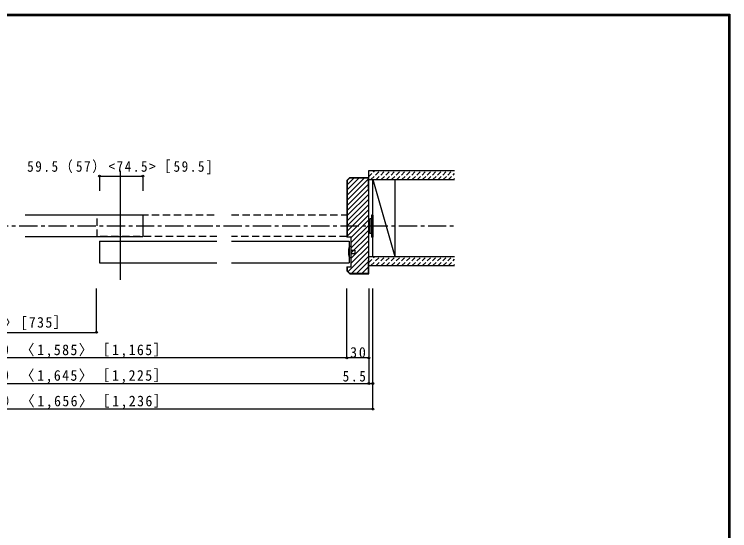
# Model space of a CAD drawing. Units: millimetres at full size, sheet at 1:5; details may follow other scales. Extents: x -973 to 977, y -718 to 696.
# Drawn here: x -3 to 977, y -11 to 696 of the extents above; entities that cross this region are included whole.
import ezdxf

# ---------------------------------------------------------------- set-up
doc = ezdxf.new("R2010")
doc.units = ezdxf.units.MM
doc.header["$LTSCALE"] = 5
doc.header["$PDMODE"] = 32
doc.header["$PDSIZE"] = 2.5
for name, pattern in [('CHAIN1', [8, 5, -1, 1, -1]), ('DASHED1', [1.8, 1.2, -0.6]), ('DASHED2', [3, 2, -1])]:
    doc.linetypes.add(name, pattern=pattern)
for name, color, linetype in [('0-1_通り芯', 4, 'CHAIN1'), ('0-3_仕上げ', 2, 'Continuous'), ('0-4_枠', 3, 'Continuous'), ('0-6_扉', 6, 'Continuous'), ('0-7_金物', 7, 'Continuous'), ('0-A_文字', 7, 'Continuous'), ('0-B_寸法', 7, 'Continuous'), ('0-C_ハッチ', 4, 'DASHED1'), ('F-1_枠', 6, 'Continuous')]:
    doc.layers.add(name, color=color, linetype=linetype)
doc.styles.add('ＭＳ ゴシック', font='')
doc.styles.get('ＭＳ ゴシック').set_extended_font_data('MS Gothic')

msp = doc.modelspace()

# ---------------------------------------------------------------- linework, layer by layer
at = {"layer": '0-1_通り芯'}
msp.add_line((-596.538, 406.5), (599.844, 406.5), dxfattribs=at)
at = {"layer": '0-3_仕上げ'}
for p, q in [((482.344, 482), (599.844, 482)), ((482.344, 469.5), (599.844, 469.5)), ((482.344, 364.5), (599.844, 364.5)), ((482.344, 352), (599.844, 352))]:
    msp.add_line(p, q, dxfattribs=at)
at = {"layer": '0-3_仕上げ', "color": 7}
msp.add_line((517.844, 469.5), (517.844, 364.5), dxfattribs=at)
at = {"layer": '0-4_枠'}
for p, q in [((142.344, 332.5), (142.344, 481.5)), ((482.344, 340.5), (482.344, 482)), ((456.344, 472.5), (452.344, 468.5)), ((456.551, 472), (452.844, 468.293)), ((456.344, 472.5), (482.344, 472.5)), ((456.551, 472), (481.844, 472)), ((481.844, 457.5), (481.844, 472)), ((452.344, 468.5), (452.344, 391)), ((452.844, 468.293), (452.844, 391)), ((481.844, 457.5), (482.344, 457.5)), ((458.344, 391), (452.344, 391)), ((458.344, 350), (458.344, 391)), ((452.344, 350), (452.344, 344.5)), ((452.344, 350), (458.344, 350)), ((456.344, 340.5), (452.344, 344.5)), ((452.844, 350), (452.844, 344.707)), ((456.551, 341), (452.844, 344.707)), ((456.344, 340.5), (482.344, 340.5)), ((481.844, 341), (456.551, 341))]:
    msp.add_line(p, q, dxfattribs=at)
msp.add_lwpolyline([(481.844, 341), (481.844, 359.5), (482.344, 359.5)], dxfattribs=at)
at = {"layer": '0-6_扉'}
for p, q in [((11.844, 421.5), (172.844, 421.5)), ((172.844, 421.5), (172.844, 391.5)), ((11.844, 391.5), (172.844, 391.5)), ((113.344, 385.5), (113.344, 355.5)), ((113.344, 385.5), (274.344, 385.5)), ((113.344, 355.5), (274.344, 355.5)), ((294.344, 355.5), (455.344, 355.5))]:
    msp.add_line(p, q, dxfattribs=at)
at = {"layer": '0-6_扉', "color": 2, "linetype": 'DASHED2'}
for p, q in [((110.344, 391.5), (110.344, 421.5)), ((110.344, 421.5), (274.344, 421.5)), ((294.344, 421.5), (452.344, 421.5)), ((452.344, 421.5), (452.344, 391.5)), ((274.344, 391.5), (110.344, 391.5)), ((452.344, 391.5), (294.344, 391.5))]:
    msp.add_line(p, q, dxfattribs=at)
at = {"layer": '0-6_扉'}
msp.add_lwpolyline([(294.344, 385.5), (455.344, 385.5), (455.344, 355.5)], dxfattribs=at)
at = {"layer": '0-7_金物'}
for p, q in [((482.344, 397.5), (482.344, 415.5)), ((483.844, 415), (482.344, 415)), ((483.844, 416), (483.844, 396)), ((485.844, 416), (483.844, 416)), ((487.844, 421), (485.844, 421)), ((485.844, 421), (485.844, 391)), ((487.844, 421), (487.844, 391)), ((482.344, 397), (483.844, 397)), ((485.844, 396), (483.844, 396)), ((487.844, 391), (485.844, 391)), ((458.344, 378), (455.344, 378)), ((458.344, 363), (458.344, 378)), ((458.344, 373), (463.344, 373)), ((463.344, 373), (463.344, 368)), ((455.344, 363), (458.344, 363)), ((463.344, 368), (458.344, 368))]:
    msp.add_line(p, q, dxfattribs=at)
msp.add_arc((482.969, 370.5), 28.625, 164.81071, 195.18929, dxfattribs=at)
at = {"layer": '0-A_文字'}
for p, q in [((487.844, 364.5), (487.844, 469.5)), ((487.844, 469.5), (517.844, 364.5))]:
    msp.add_line(p, q, dxfattribs=at)
at = {"layer": '0-B_寸法', "color": 4}
for p, q in [((113.344, 474.417), (172.844, 474.417)), ((113.344, 474.417), (113.344, 454.417)), ((172.844, 474.417), (172.844, 454.417)), ((109.344, 260.5), (109.344, 320.5)), ((452.344, 225.5), (452.344, 320.5)), ((482.344, 320.5), (482.344, 190.5)), ((487.844, 155.5), (487.844, 320.5)), ((-448.656, 260.5), (109.344, 260.5)), ((482.344, 225.5), (-478.656, 225.5)), ((-478.656, 190.5), (482.344, 190.5)), ((482.344, 190.5), (487.844, 190.5)), ((487.844, 155.5), (-484.156, 155.5))]:
    msp.add_line(p, q, dxfattribs=at)
at = {"layer": '0-B_寸法'}
for p in [(113.344, 474.417), (172.844, 474.417), (109.344, 260.5), (452.344, 225.5), (482.344, 225.5), (482.344, 190.5), (487.844, 190.5), (487.844, 155.5)]:
    msp.add_point(p, dxfattribs=at)
at = {"layer": '0-C_ハッチ'}
for p, q in [((482.344, 473.61), (490.734, 482)), ((485.305, 469.5), (497.805, 482)), ((492.376, 469.5), (504.876, 482)), ((499.447, 469.5), (511.947, 482)), ((506.518, 469.5), (519.018, 482)), ((513.59, 469.5), (526.09, 482)), ((520.661, 469.5), (533.161, 482)), ((527.732, 469.5), (540.232, 482)), ((534.803, 469.5), (547.303, 482)), ((541.874, 469.5), (554.374, 482)), ((548.945, 469.5), (561.445, 482)), ((556.016, 469.5), (568.516, 482)), ((563.087, 469.5), (575.587, 482)), ((570.158, 469.5), (582.658, 482)), ((577.229, 469.5), (589.729, 482)), ((584.3, 469.5), (596.8, 482)), ((591.371, 469.5), (599.844, 477.973)), ((598.442, 469.5), (599.844, 470.902)), ((482.344, 356.11), (490.734, 364.5)), ((485.305, 352), (497.805, 364.5)), ((492.376, 352), (504.876, 364.5)), ((499.447, 352), (511.947, 364.5)), ((506.518, 352), (519.018, 364.5)), ((513.59, 352), (526.09, 364.5)), ((520.661, 352), (533.161, 364.5)), ((527.732, 352), (540.232, 364.5)), ((534.803, 352), (547.303, 364.5)), ((541.874, 352), (554.374, 364.5)), ((548.945, 352), (561.445, 364.5)), ((556.016, 352), (568.516, 364.5)), ((563.087, 352), (575.587, 364.5)), ((570.158, 352), (582.658, 364.5)), ((577.229, 352), (589.729, 364.5)), ((584.3, 352), (596.8, 364.5)), ((591.371, 352), (599.844, 360.473)), ((598.442, 352), (599.844, 353.402))]:
    msp.add_line(p, q, dxfattribs=at)
at = {"layer": '0-C_ハッチ', "linetype": 'Continuous'}
for p, q in [((476.342, 472), (452.844, 448.502)), ((469.271, 472), (452.844, 455.573)), ((462.2, 472), (452.844, 462.644)), ((481.844, 470.431), (452.844, 441.431)), ((481.844, 463.36), (452.844, 434.36)), ((482.344, 456.789), (452.844, 427.289)), ((482.344, 449.718), (452.844, 420.218)), ((482.344, 442.647), (452.844, 413.146)), ((482.344, 435.575), (452.844, 406.075)), ((482.344, 428.504), (452.844, 399.004)), ((482.344, 421.433), (452.844, 391.933)), ((482.344, 414.362), (458.344, 390.362)), ((482.344, 407.291), (458.344, 383.291)), ((482.344, 400.22), (458.344, 376.22)), ((482.344, 393.149), (458.344, 369.149)), ((482.344, 386.078), (458.344, 362.078)), ((482.344, 379.007), (458.344, 355.007)), ((482.344, 371.936), (453.98, 343.571)), ((482.344, 364.865), (458.479, 341)), ((481.844, 357.294), (465.551, 341)), ((481.844, 350.223), (472.622, 341))]:
    msp.add_line(p, q, dxfattribs=at)
at = {"layer": 'F-1_枠'}
for p, q in [((-973.347, 695.833), (976.653, 695.833)), ((974.986, 695.833), (974.986, -700.833)), ((975.82, 695.833), (975.82, -700.833)), ((976.653, 695.833), (976.653, -700.833)), ((-973.347, 695), (976.653, 695)), ((-973.347, 694.167), (976.653, 694.167))]:
    msp.add_line(p, q, dxfattribs=at)

# ---------------------------------------------------------------- texts
at = {"layer": '0-B_寸法', "char_height": 14.66, "attachment_point": 7, "style": 'ＭＳ ゴシック'}
for s, insert in [('\\T1.24;\\W0.9;59.5（57）<74.5>［59.5]', (14.344, 476.917)), ('\\T1.2;\\W0.95;有効開口寸法＝1,571（1,040)〈1,005〉[735］', (-404.656, 263)), ('\\T1.2;\\W0.95;枠内＝2,419（1,620）〈1,585〉［1,165］', (-222.321, 225.5)), ('\\T1.27;\\W0.95;30', (456.719, 225.5)), ('\\T1.2;\\W0.95;枠外＝2,479（1,680）〈1,645〉［1,225］', (-222.321, 190.5)), ('\\T1.27;\\W0.9;5.5', (446.515, 193)), ('\\T1.2;\\W0.95;ＲＯＷ＝2,490（1,691）〈1,656〉［1,236］', (-244.821, 155.5))]:
    msp.add_mtext(s, dxfattribs=dict(at, insert=insert))

doc.saveas('drawing.dxf')
